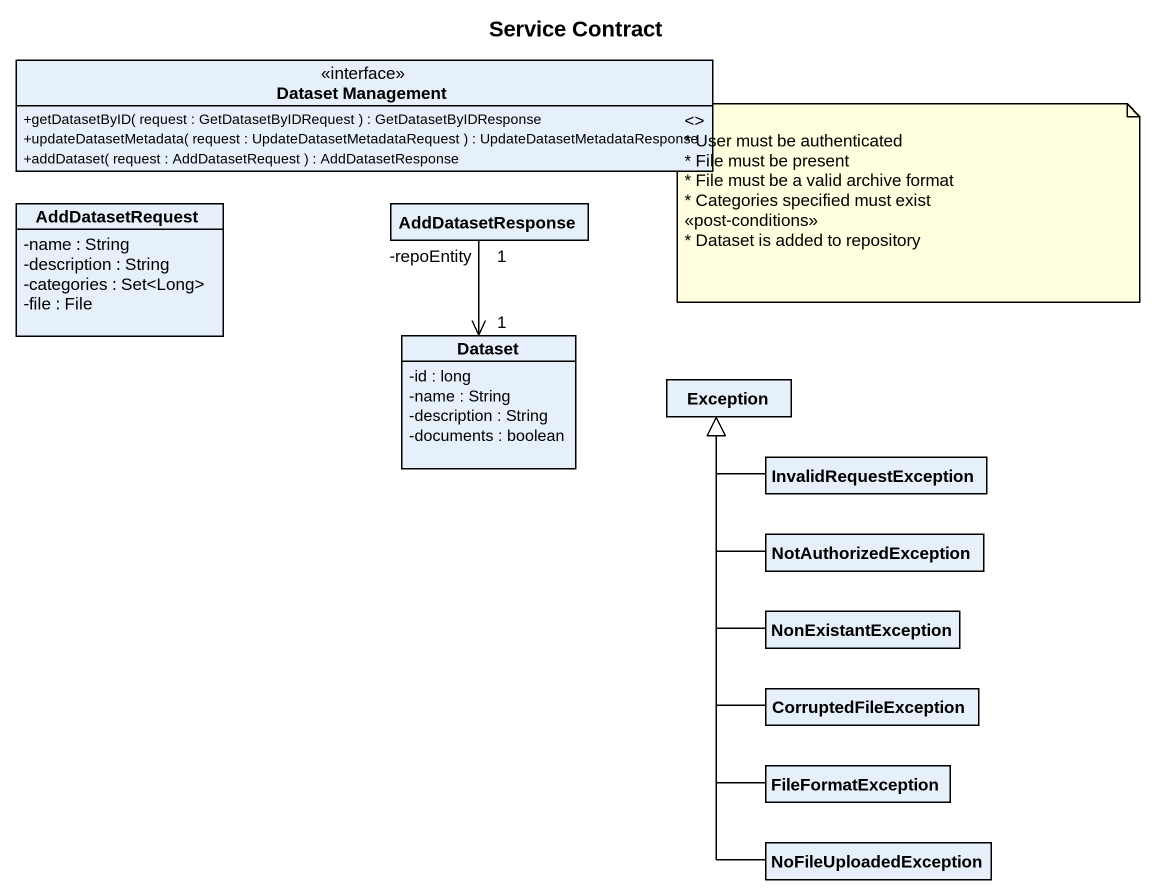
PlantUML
@startuml
title Service Contract
hide circle
hide empty members
skinparam classAttributeIconSize 0
interface "Dataset Management" as Dataset_Management {
  +getDatasetByID( request : GetDatasetByIDRequest ) : GetDatasetByIDResponse
  +updateDatasetMetadata( request : UpdateDatasetMetadataRequest ) : UpdateDatasetMetadataResponse
  +addDataset( request : AddDatasetRequest ) : AddDatasetResponse
}
class AddDatasetRequest {
  -name : String
  -description : String
  -categories : Set<Long>
  -file : File
}
class AddDatasetResponse
class Dataset {
  -id : long
  -name : String
  -description : String
  -documents : boolean
}
class "Exception" as Exception_
class InvalidRequestException
class NotAuthorizedException
class NonExistantException
class CorruptedFileException
class FileFormatException
class NoFileUploadedException
AddDatasetResponse "1\n-repoEntity" --> "1" Dataset
InvalidRequestException -left-|> Exception_
NotAuthorizedException -up-|> Exception_
NonExistantException -up-|> Exception_
CorruptedFileException -up-|> Exception_
FileFormatException -up-|> Exception_
NoFileUploadedException -up-|> Exception_
note as N1
  <>
  * User must be authenticated
  * File must be present
  * File must be a valid archive format
  * Categories specified must exist
  <<post-conditions>>
  * Dataset is added to repository
end note
@enduml
